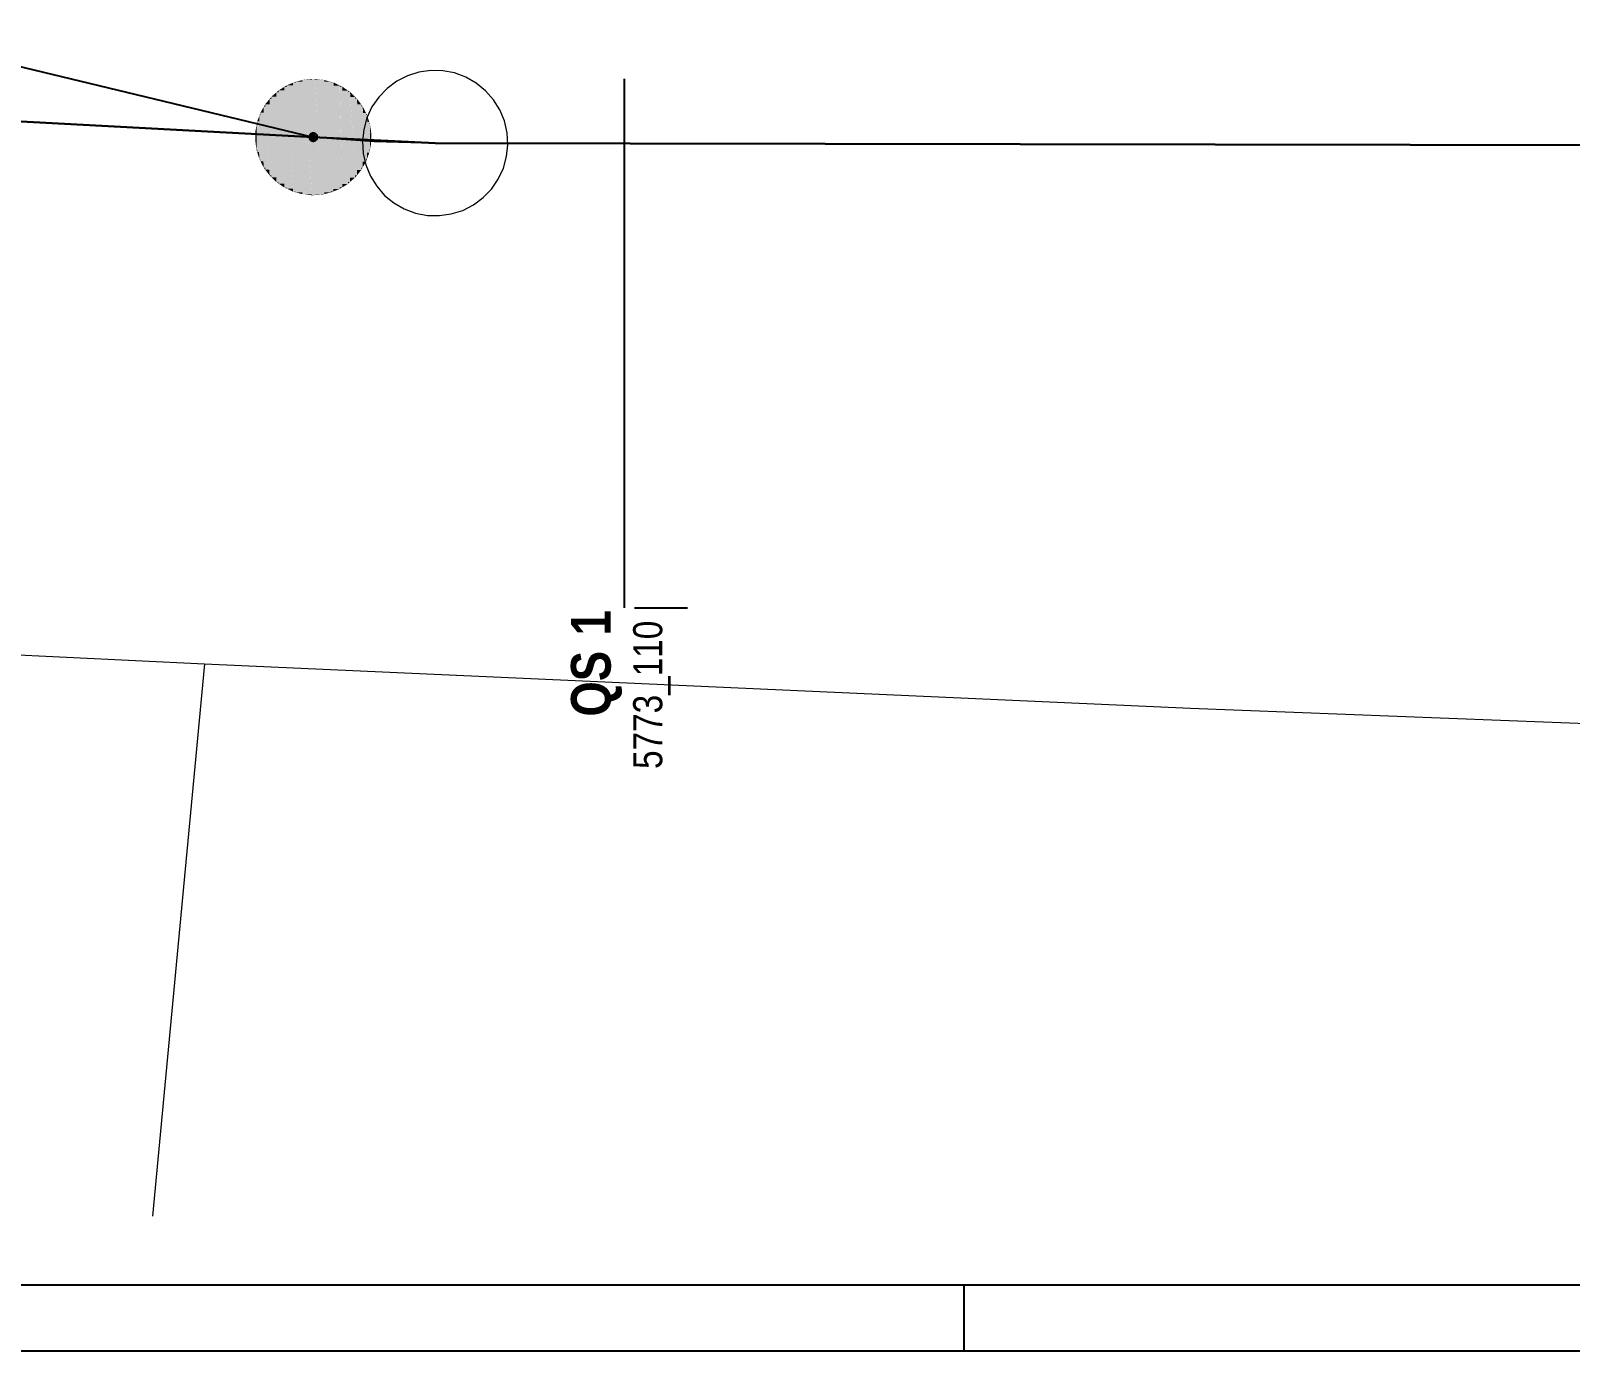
# Model space of a CAD drawing. Extents: x 885 to 2021, y 330 to 1122.
# Drawn here: x 1025.8 to 1142.2, y 362 to 461.8 of the extents above; entities that cross this region are included whole.
import ezdxf
from ezdxf.lldxf.tags import DXFTag

# ---------------------------------------------------------------- set-up
doc = ezdxf.new("R2010")
doc.units = 0
doc.layers.get('0').update_dxf_attribs({"lineweight": 18})
for name, color, linetype, lineweight in [('000 Kataster', 7, 'Continuous', 25), ('000-2 Kataster Parzellenpunkte', 7, 'Continuous', 25), ('000-3 Kataster Parzellengrenzen', 7, 'Continuous', 25), ('200 Schnittlinien', 7, 'Continuous', 25)]:
    doc.layers.add(name, color=color, linetype=linetype, lineweight=lineweight)
doc.layers.add('GP_Kopf', color=7, linetype='Continuous', lineweight=25, true_color=0xffff80)
doc.styles.get("Standard").update_dxf_attribs({"font": 'arial.ttf'})
tags = doc.linetypes.add('Strich 6_1mm', pattern=[0.35, 0.3, -0.05]).pattern_tags.tags
tags[6:7] = [DXFTag(74, 4), DXFTag(75, 0), DXFTag(340, '0'), DXFTag(46, 1.0), DXFTag(50, 0.0), DXFTag(44, 0.0), DXFTag(45, 0.0)]
tags[4:5] = [DXFTag(74, 4), DXFTag(75, 0), DXFTag(340, '0'), DXFTag(46, 1.0), DXFTag(50, 0.0), DXFTag(44, 0.0), DXFTag(45, 0.0)]
tags = doc.linetypes.add('Strichpunkt 6_2_2mm Schnitt', pattern=[0.5, 0.3, -0.1, 0, -0.1]).pattern_tags.tags
tags[10:11] = [DXFTag(74, 4), DXFTag(75, 0), DXFTag(340, '0'), DXFTag(46, 1.0), DXFTag(50, 0.0), DXFTag(44, 0.0), DXFTag(45, 0.0)]
tags[8:9] = [DXFTag(74, 4), DXFTag(75, 0), DXFTag(340, '0'), DXFTag(46, 1.0), DXFTag(50, 0.0), DXFTag(44, 0.0), DXFTag(45, 0.0)]
tags[6:7] = [DXFTag(74, 4), DXFTag(75, 0), DXFTag(340, '0'), DXFTag(46, 1.0), DXFTag(50, 0.0), DXFTag(44, 0.0), DXFTag(45, 0.0)]
tags[4:5] = [DXFTag(74, 4), DXFTag(75, 0), DXFTag(340, '0'), DXFTag(46, 1.0), DXFTag(50, 0.0), DXFTag(44, 0.0), DXFTag(45, 0.0)]

# ---------------------------------------------------------------- blocks, each defined once
blk = doc.blocks.new('Polygon-A0T8DHY5AL', base_point=(891.37, 366.97))
at = {"color": 0, "linetype": 'ByBlock', "lineweight": -2, "ltscale": 0.25}
blk.add_line((1931.37, 366.97), (891.37, 366.97), dxfattribs=at)
blk = doc.blocks.new('Polygon-A0T8DHY7AL', base_point=(886.37, 361.97))
at = {"color": 0, "linetype": 'ByBlock', "lineweight": -2, "ltscale": 0.25}
blk.add_line((1936.37, 361.97), (886.37, 361.97), dxfattribs=at)
blk = doc.blocks.new('Referenz-A0T8DHYUAL', base_point=(896.59, 372.19))
at = {"layer": '000 Kataster', "color": 0, "linetype": 'Strich 6_1mm', "lineweight": 13, "ltscale": 0.002197}
for p, q in [((1019.44, 460.45), (1047.15, 453.8)), ((1047.15, 453.8), (1056.37, 453.35)), ((1056.37, 453.35), (1586.81, 452.33))]:
    blk.add_line(p, q, dxfattribs=at)
at = {"layer": '000 Kataster', "color": 0, "linetype": 'Continuous', "lineweight": 13, "ltscale": 0.0169}
for p, q in [((1019.44, 460.45), (1047.15, 453.8)), ((1019.44, 460.45), (1047.15, 453.8)), ((1046.83, 453.88), (1046.82, 453.84)), ((1046.82, 453.84), (1046.82, 453.8)), ((1046.82, 453.8), (1046.82, 453.76)), ((1046.82, 453.76), (1046.83, 453.71)), ((1046.85, 453.93), (1046.83, 453.88)), ((1046.83, 453.71), (1046.85, 453.67)), ((1046.87, 453.96), (1046.85, 453.93)), ((1046.85, 453.67), (1046.87, 453.63)), ((1046.89, 454), (1046.87, 453.96)), ((1046.87, 453.63), (1046.89, 453.6)), ((1046.92, 454.03), (1046.89, 454)), ((1046.89, 453.6), (1046.92, 453.57)), ((1046.95, 454.06), (1046.92, 454.03)), ((1046.92, 453.57), (1046.95, 453.54)), ((1046.99, 454.08), (1046.95, 454.06)), ((1046.95, 453.54), (1046.99, 453.51)), ((1047.02, 454.1), (1046.99, 454.08)), ((1046.99, 453.51), (1047.02, 453.49)), ((1047.07, 454.12), (1047.02, 454.1)), ((1047.02, 453.49), (1047.07, 453.48)), ((1047.11, 454.13), (1047.07, 454.12)), ((1047.07, 453.48), (1047.11, 453.47)), ((1047.15, 454.13), (1047.11, 454.13)), ((1047.11, 453.47), (1047.15, 453.47)), ((1047.19, 454.13), (1047.15, 454.13)), ((1047.15, 453.8), (1051.75, 453.47)), ((1056.37, 453.35), (1047.15, 453.8)), ((1047.15, 453.47), (1047.19, 453.47)), ((1047.24, 454.12), (1047.19, 454.13)), ((1047.19, 453.47), (1047.24, 453.48)), ((1047.28, 454.1), (1047.24, 454.12)), ((1047.24, 453.48), (1047.28, 453.49)), ((1047.32, 454.08), (1047.28, 454.1)), ((1047.28, 453.49), (1047.32, 453.51)), ((1047.35, 454.06), (1047.32, 454.08)), ((1047.32, 453.51), (1047.35, 453.54)), ((1047.38, 454.03), (1047.35, 454.06)), ((1047.35, 453.54), (1047.38, 453.57)), ((1047.41, 454), (1047.38, 454.03)), ((1047.38, 453.57), (1047.41, 453.6)), ((1047.44, 453.96), (1047.41, 454)), ((1047.41, 453.6), (1047.44, 453.63)), ((1047.46, 453.93), (1047.44, 453.96)), ((1047.44, 453.63), (1047.46, 453.67)), ((1047.47, 453.88), (1047.46, 453.93)), ((1047.46, 453.67), (1047.47, 453.71)), ((1047.48, 453.84), (1047.47, 453.88)), ((1047.47, 453.71), (1047.48, 453.76)), ((1047.48, 453.8), (1047.48, 453.84)), ((1047.48, 453.76), (1047.48, 453.8)), ((1051.75, 453.47), (1056.37, 453.35)), ((1586.81, 452.33), (1056.37, 453.35)), ((996.12, 416.06), (1038.93, 413.95)), ((996.12, 416.06), (1038.93, 413.95)), ((1038.93, 413.95), (1035, 372.19)), ((1038.93, 413.95), (1035, 372.19)), ((1038.93, 413.95), (1113.51, 410.61)), ((1038.93, 413.95), (1113.51, 410.61)), ((1113.51, 410.61), (1188.1, 407.74)), ((1113.51, 410.61), (1188.1, 407.74))]:
    blk.add_line(p, q, dxfattribs=at)
at = {"layer": '000 Kataster', "color": 0, "linetype": 'Continuous', "lineweight": 0, "ltscale": 0.0169}
for points in [[(1045.15, 457.6), (1044.97, 457.6), (1045.15, 457.72)], [(1045.63, 457.72), (1045.15, 457.72), (1045.63, 457.91)], [(1045.61, 449.9), (1045.15, 449.9), (1045.15, 457.72)], [(1045.63, 449.67), (1045.63, 457.72), (1045.15, 457.72)], [(1045.82, 457.91), (1045.63, 457.91), (1045.82, 457.99)], [(1045.82, 449.67), (1045.63, 449.67), (1045.63, 457.91)], [(1045.82, 449.62), (1045.82, 457.91), (1045.63, 457.91)], [(1046.33, 457.99), (1045.82, 457.99), (1046.33, 458.11)], [(1046.32, 449.62), (1045.82, 449.62), (1045.82, 457.99)], [(1046.33, 449.48), (1046.33, 457.99), (1045.82, 457.99)], [(1046.53, 458.11), (1046.33, 458.11), (1046.53, 458.15)], [(1046.53, 449.48), (1046.33, 449.48), (1046.33, 458.11)], [(1046.53, 449.46), (1046.53, 458.11), (1046.33, 458.11)], [(1047.05, 458.15), (1046.53, 458.15), (1047.05, 458.19)], [(1047.04, 449.46), (1046.53, 449.46), (1046.53, 458.15)], [(1047.05, 449.4), (1047.05, 458.15), (1046.53, 458.15)], [(1047.25, 458.19), (1047.05, 458.19), (1047.25, 458.2)], [(1047.25, 449.41), (1047.05, 449.41), (1047.05, 458.19)], [(1047.25, 449.41), (1047.25, 458.19), (1047.05, 458.19)], [(1047.77, 449.44), (1047.25, 449.44), (1047.25, 458.2)], [(1047.77, 458.14), (1047.26, 458.14), (1047.25, 458.2)], [(1047.77, 449.44), (1047.77, 458.14), (1047.26, 458.14)], [(1047.98, 449.49), (1047.77, 449.49), (1047.77, 458.14)], [(1047.98, 458.12), (1047.77, 458.12), (1047.77, 458.14)], [(1047.98, 449.49), (1047.98, 458.12), (1047.77, 458.12)], [(1048.48, 449.61), (1047.98, 449.61), (1047.98, 458.12)], [(1048.48, 457.98), (1047.98, 457.98), (1047.98, 458.12)], [(1048.48, 449.61), (1048.48, 457.98), (1047.98, 457.98)], [(1048.68, 449.69), (1048.48, 449.69), (1048.48, 457.98)], [(1048.68, 457.93), (1048.48, 457.93), (1048.48, 457.98)], [(1048.68, 449.69), (1048.68, 457.93), (1048.48, 457.93)], [(1049.15, 449.88), (1048.68, 449.88), (1048.68, 457.93)], [(1049.15, 457.7), (1048.69, 457.7), (1048.68, 457.93)], [(1049.15, 449.88), (1049.15, 457.7), (1048.69, 457.7)], [(1049.34, 449.99), (1049.15, 449.99), (1049.15, 457.7)], [(1049.34, 457.62), (1049.16, 457.62), (1049.15, 457.7)], [(1043.85, 456.29), (1043.52, 456.29), (1043.85, 456.68)], [(1043.98, 456.68), (1043.85, 456.68), (1043.98, 456.85)], [(1043.98, 450.9), (1043.85, 450.9), (1043.85, 456.68)], [(1043.98, 450.76), (1043.98, 456.68), (1043.85, 456.68)], [(1044.37, 456.85), (1043.98, 456.85), (1044.37, 457.19)], [(1044.35, 450.76), (1043.98, 450.76), (1043.98, 456.85)], [(1044.37, 450.39), (1044.37, 456.85), (1043.98, 456.85)], [(1044.53, 457.19), (1044.37, 457.19), (1044.53, 457.33)], [(1044.53, 450.39), (1044.37, 450.39), (1044.37, 457.19)], [(1044.53, 450.28), (1044.53, 457.19), (1044.37, 457.19)], [(1044.97, 457.33), (1044.53, 457.33), (1044.97, 457.6)], [(1044.95, 450.28), (1044.53, 450.28), (1044.53, 457.33)], [(1044.97, 449.98), (1044.97, 457.33), (1044.53, 457.33)], [(1045.15, 449.98), (1044.97, 449.98), (1044.97, 457.6)], [(1045.15, 449.9), (1045.15, 457.6), (1044.97, 457.6)], [(1049.34, 449.99), (1049.34, 457.62), (1049.16, 457.62)], [(1049.77, 450.26), (1049.34, 450.26), (1049.34, 457.62)], [(1049.77, 457.32), (1049.35, 457.32), (1049.34, 457.62)], [(1049.77, 450.26), (1049.77, 457.32), (1049.35, 457.32)], [(1049.93, 450.41), (1049.77, 450.41), (1049.77, 457.32)], [(1049.93, 457.21), (1049.77, 457.21), (1049.77, 457.32)], [(1049.93, 450.41), (1049.93, 457.21), (1049.77, 457.21)], [(1050.32, 450.74), (1049.93, 450.74), (1049.93, 457.21)], [(1050.32, 456.84), (1049.96, 456.84), (1049.93, 457.21)], [(1050.32, 450.74), (1050.32, 456.84), (1049.96, 456.84)], [(1050.46, 450.91), (1050.32, 450.91), (1050.32, 456.84)], [(1050.46, 456.7), (1050.32, 456.7), (1050.32, 456.84)], [(1050.46, 450.91), (1050.46, 456.7), (1050.32, 456.7)], [(1050.78, 451.31), (1050.46, 451.31), (1050.46, 456.7)], [(1050.78, 456.27), (1050.48, 456.27), (1050.46, 456.7)], [(1043.08, 454.98), (1042.91, 454.98), (1043.08, 455.44)], [(1043.16, 455.44), (1043.08, 455.44), (1043.16, 455.66)], [(1043.16, 452.13), (1043.08, 452.13), (1043.08, 455.44)], [(1043.16, 451.96), (1043.16, 455.44), (1043.08, 455.44)], [(1043.41, 455.66), (1043.16, 455.66), (1043.41, 456.09)], [(1043.38, 451.96), (1043.16, 451.96), (1043.16, 455.66)], [(1043.41, 451.48), (1043.41, 455.66), (1043.16, 455.66)], [(1043.52, 456.09), (1043.41, 456.09), (1043.52, 456.29)], [(1043.52, 451.48), (1043.41, 451.48), (1043.41, 456.09)], [(1043.52, 451.33), (1043.52, 456.09), (1043.41, 456.09)], [(1043.82, 451.33), (1043.52, 451.33), (1043.52, 456.29)], [(1043.85, 450.9), (1043.85, 456.29), (1043.52, 456.29)], [(1050.78, 451.31), (1050.78, 456.27), (1050.48, 456.27)], [(1050.89, 451.5), (1050.78, 451.5), (1050.78, 456.27)], [(1050.89, 456.12), (1050.78, 456.12), (1050.78, 456.27)], [(1050.89, 451.5), (1050.89, 456.12), (1050.78, 456.12)], [(1051.14, 451.94), (1050.89, 451.94), (1050.89, 456.12)], [(1051.14, 455.63), (1050.92, 455.63), (1050.89, 456.12)], [(1051.14, 451.94), (1051.14, 455.63), (1050.92, 455.63)], [(1051.22, 452.16), (1051.14, 452.16), (1051.14, 455.63)], [(1051.22, 455.47), (1051.14, 455.47), (1051.14, 455.63)], [(1051.22, 452.16), (1051.22, 455.47), (1051.14, 455.47)], [(1051.39, 452.62), (1051.22, 452.62), (1051.22, 455.47)], [(1051.39, 454.94), (1051.25, 454.94), (1051.22, 455.47)], [(1042.78, 453.54), (1042.76, 453.54), (1042.78, 454.27)], [(1042.86, 454.27), (1042.78, 454.27), (1042.86, 454.71)], [(1042.83, 453.42), (1042.78, 453.42), (1042.78, 454.27)], [(1042.86, 452.82), (1042.86, 454.27), (1042.78, 454.27)], [(1042.91, 454.71), (1042.86, 454.71), (1042.91, 454.98)], [(1042.91, 452.82), (1042.86, 452.82), (1042.86, 454.71)], [(1042.91, 452.66), (1042.91, 454.71), (1042.86, 454.71)], [(1043.05, 452.66), (1042.91, 452.66), (1042.91, 454.98)], [(1043.08, 452.13), (1043.08, 454.98), (1042.91, 454.98)], [(1051.39, 452.62), (1051.39, 454.94), (1051.25, 454.94)], [(1051.44, 452.88), (1051.39, 452.88), (1051.39, 454.94)], [(1051.44, 454.78), (1051.39, 454.78), (1051.39, 454.94)], [(1051.44, 452.88), (1051.44, 454.78), (1051.39, 454.78)], [(1051.53, 453.33), (1051.44, 453.33), (1051.44, 454.78)], [(1051.53, 454.18), (1051.48, 454.18), (1051.44, 454.78)], [(1051.53, 453.33), (1051.53, 454.18), (1051.48, 454.18)], [(1051.54, 454.06), (1051.53, 454.06), (1051.53, 454.18)], [(1042.78, 453.42), (1042.78, 453.54), (1042.76, 453.54)], [(1042.86, 452.82), (1042.83, 453.42), (1042.78, 453.42)], [(1046.83, 453.83), (1046.82, 453.83), (1046.83, 453.87)], [(1046.82, 453.78), (1046.82, 453.78), (1046.82, 453.83)], [(1046.83, 453.77), (1046.82, 453.77), (1046.82, 453.83)], [(1046.83, 453.73), (1046.83, 453.83), (1046.82, 453.83)], [(1046.82, 453.77), (1046.82, 453.78), (1046.82, 453.78)], [(1046.83, 453.73), (1046.83, 453.77), (1046.82, 453.77)], [(1046.85, 453.89), (1046.83, 453.89), (1046.85, 453.92)], [(1046.83, 453.87), (1046.83, 453.87), (1046.83, 453.89)], [(1046.84, 453.71), (1046.83, 453.71), (1046.83, 453.89)], [(1046.85, 453.67), (1046.85, 453.89), (1046.83, 453.89)], [(1046.83, 453.73), (1046.83, 453.73), (1046.83, 453.87)], [(1046.83, 453.71), (1046.83, 453.87), (1046.83, 453.87)], [(1046.83, 453.71), (1046.83, 453.73), (1046.83, 453.73)], [(1046.85, 453.67), (1046.84, 453.71), (1046.83, 453.71)], [(1046.87, 453.94), (1046.85, 453.94), (1046.87, 453.97)], [(1046.85, 453.92), (1046.85, 453.92), (1046.85, 453.94)], [(1046.87, 453.66), (1046.85, 453.66), (1046.85, 453.94)], [(1046.87, 453.63), (1046.87, 453.94), (1046.85, 453.94)], [(1046.85, 453.67), (1046.85, 453.67), (1046.85, 453.92)], [(1046.85, 453.66), (1046.85, 453.92), (1046.85, 453.92)], [(1046.85, 453.66), (1046.85, 453.67), (1046.85, 453.67)], [(1046.87, 453.63), (1046.87, 453.66), (1046.85, 453.66)], [(1046.88, 453.97), (1046.87, 453.97), (1046.88, 453.99)], [(1046.88, 453.63), (1046.87, 453.63), (1046.87, 453.97)], [(1046.88, 453.61), (1046.88, 453.97), (1046.87, 453.97)], [(1046.88, 453.61), (1046.88, 453.63), (1046.87, 453.63)], [(1046.9, 453.99), (1046.88, 453.99), (1046.9, 454.02)], [(1046.9, 453.61), (1046.88, 453.61), (1046.88, 453.99)], [(1046.9, 453.58), (1046.9, 453.99), (1046.88, 453.99)], [(1046.9, 453.58), (1046.9, 453.61), (1046.88, 453.61)], [(1046.91, 454.02), (1046.9, 454.02), (1046.91, 454.03)], [(1046.91, 453.58), (1046.9, 453.58), (1046.9, 454.02)], [(1046.91, 453.57), (1046.91, 454.02), (1046.9, 454.02)], [(1046.91, 453.57), (1046.91, 453.58), (1046.9, 453.58)], [(1046.94, 454.03), (1046.91, 454.03), (1046.94, 454.05)], [(1046.94, 453.57), (1046.91, 453.57), (1046.91, 454.03)], [(1046.94, 453.54), (1046.94, 454.03), (1046.91, 454.03)], [(1046.94, 453.54), (1046.94, 453.57), (1046.91, 453.57)], [(1046.95, 454.05), (1046.94, 454.05), (1046.95, 454.06)], [(1046.95, 453.54), (1046.94, 453.54), (1046.94, 454.05)], [(1046.95, 453.54), (1046.95, 454.05), (1046.94, 454.05)], [(1046.95, 453.54), (1046.95, 453.54), (1046.94, 453.54)], [(1046.99, 454.06), (1046.95, 454.06), (1046.99, 454.08)], [(1046.99, 453.54), (1046.95, 453.54), (1046.95, 454.06)], [(1046.99, 453.51), (1046.99, 454.06), (1046.95, 454.06)], [(1046.99, 453.51), (1046.99, 453.54), (1046.95, 453.54)], [(1047, 454.08), (1046.99, 454.08), (1047, 454.09)], [(1047, 453.51), (1046.99, 453.51), (1046.99, 454.08)], [(1047, 453.51), (1047, 454.08), (1046.99, 454.08)], [(1047, 453.51), (1047, 453.51), (1046.99, 453.51)], [(1047.04, 454.09), (1047, 454.09), (1047.04, 454.11)], [(1047.04, 453.51), (1047, 453.51), (1047, 454.09)], [(1047.04, 453.49), (1047.04, 454.09), (1047, 454.09)], [(1047.04, 453.49), (1047.04, 453.51), (1047, 453.51)], [(1047.05, 453.49), (1047.04, 453.49), (1047.04, 454.11)], [(1047.05, 453.49), (1047.05, 454.11), (1047.04, 454.11)], [(1047.05, 454.11), (1047.04, 454.11), (1047.05, 454.11)], [(1047.05, 453.49), (1047.05, 453.49), (1047.04, 453.49)], [(1047.09, 454.11), (1047.05, 454.11), (1047.09, 454.12)], [(1047.09, 453.49), (1047.05, 453.49), (1047.05, 454.11)], [(1047.09, 453.48), (1047.09, 454.11), (1047.05, 454.11)], [(1047.09, 453.48), (1047.09, 453.49), (1047.05, 453.49)], [(1047.1, 454.12), (1047.09, 454.12), (1047.1, 454.13)], [(1047.1, 453.48), (1047.09, 453.48), (1047.09, 454.12)], [(1047.1, 453.47), (1047.1, 454.12), (1047.09, 454.12)], [(1047.1, 453.47), (1047.1, 453.48), (1047.09, 453.48)], [(1047.14, 453.47), (1047.1, 453.47), (1047.1, 454.13)], [(1047.14, 453.47), (1047.14, 454.13), (1047.1, 454.13)], [(1047.14, 454.13), (1047.1, 454.13), (1047.14, 454.13)], [(1047.14, 453.47), (1047.14, 453.47), (1047.1, 453.47)], [(1047.16, 453.47), (1047.14, 453.47), (1047.14, 454.13)], [(1047.16, 453.47), (1047.16, 454.13), (1047.14, 454.13)], [(1047.16, 454.13), (1047.14, 454.13), (1047.16, 454.13)], [(1047.14, 453.47), (1047.16, 453.47), (1047.14, 453.47)], [(1047.2, 453.47), (1047.16, 453.47), (1047.16, 454.13)], [(1047.2, 454.12), (1047.16, 454.12), (1047.16, 454.13)], [(1047.2, 453.47), (1047.2, 454.12), (1047.16, 454.12)], [(1047.16, 453.47), (1047.2, 453.47), (1047.16, 453.47)], [(1047.21, 453.48), (1047.2, 453.48), (1047.2, 454.12)], [(1047.21, 453.48), (1047.21, 454.12), (1047.2, 454.12)], [(1047.21, 454.12), (1047.2, 454.12), (1047.2, 454.12)], [(1047.2, 453.47), (1047.21, 453.48), (1047.2, 453.48)], [(1047.25, 453.48), (1047.21, 453.48), (1047.21, 454.12)], [(1047.25, 454.11), (1047.21, 454.11), (1047.21, 454.12)], [(1047.25, 453.48), (1047.25, 454.11), (1047.21, 454.11)], [(1047.21, 453.48), (1047.25, 453.48), (1047.21, 453.48)], [(1047.27, 453.49), (1047.25, 453.49), (1047.25, 454.11)], [(1047.27, 453.49), (1047.27, 454.11), (1047.25, 454.11)], [(1047.27, 454.11), (1047.25, 454.11), (1047.25, 454.11)], [(1047.25, 453.48), (1047.27, 453.49), (1047.25, 453.49)], [(1047.3, 453.51), (1047.27, 453.51), (1047.27, 454.11)], [(1047.3, 454.09), (1047.27, 454.09), (1047.27, 454.11)], [(1047.3, 453.51), (1047.3, 454.09), (1047.27, 454.09)], [(1047.27, 453.49), (1047.3, 453.51), (1047.27, 453.51)], [(1047.31, 453.51), (1047.3, 453.51), (1047.3, 454.09)], [(1047.31, 453.51), (1047.31, 454.09), (1047.3, 454.09)], [(1047.31, 454.09), (1047.3, 454.09), (1047.3, 454.09)], [(1047.3, 453.51), (1047.31, 453.51), (1047.3, 453.51)], [(1047.35, 453.53), (1047.31, 453.53), (1047.31, 454.09)], [(1047.35, 454.06), (1047.32, 454.06), (1047.31, 454.09)], [(1047.31, 453.51), (1047.35, 453.53), (1047.31, 453.53)], [(1047.35, 453.53), (1047.35, 454.06), (1047.32, 454.06)], [(1047.36, 453.54), (1047.35, 453.54), (1047.35, 454.06)], [(1047.36, 454.05), (1047.35, 454.05), (1047.35, 454.06)], [(1047.36, 453.54), (1047.36, 454.05), (1047.35, 454.05)], [(1047.35, 453.53), (1047.36, 453.54), (1047.35, 453.54)], [(1047.39, 453.57), (1047.36, 453.57), (1047.36, 454.05)], [(1047.39, 454.03), (1047.36, 454.03), (1047.36, 454.05)], [(1047.39, 453.57), (1047.39, 454.03), (1047.36, 454.03)], [(1047.36, 453.54), (1047.39, 453.57), (1047.36, 453.57)], [(1047.4, 453.58), (1047.39, 453.58), (1047.39, 454.03)], [(1047.4, 454.02), (1047.39, 454.02), (1047.39, 454.03)], [(1047.4, 453.58), (1047.4, 454.02), (1047.39, 454.02)], [(1047.39, 453.57), (1047.4, 453.58), (1047.39, 453.58)], [(1047.42, 453.61), (1047.4, 453.61), (1047.4, 454.02)], [(1047.42, 453.98), (1047.4, 453.98), (1047.4, 454.02)], [(1047.42, 453.61), (1047.42, 453.98), (1047.4, 453.98)], [(1047.4, 453.58), (1047.42, 453.61), (1047.4, 453.61)], [(1047.43, 453.63), (1047.42, 453.63), (1047.42, 453.98)], [(1047.43, 453.97), (1047.42, 453.97), (1047.42, 453.98)], [(1047.43, 453.63), (1047.43, 453.97), (1047.42, 453.97)], [(1047.42, 453.61), (1047.43, 453.63), (1047.42, 453.63)], [(1047.45, 453.66), (1047.43, 453.66), (1047.43, 453.97)], [(1047.45, 453.94), (1047.43, 453.94), (1047.43, 453.97)], [(1047.45, 453.66), (1047.45, 453.94), (1047.43, 453.94)], [(1047.43, 453.63), (1047.45, 453.66), (1047.43, 453.66)], [(1047.46, 453.68), (1047.45, 453.68), (1047.45, 453.94)], [(1047.46, 453.92), (1047.45, 453.92), (1047.45, 453.94)], [(1047.46, 453.68), (1047.46, 453.92), (1047.45, 453.92)], [(1047.45, 453.66), (1047.46, 453.68), (1047.45, 453.68)], [(1047.47, 453.71), (1047.46, 453.71), (1047.46, 453.92)], [(1047.47, 453.88), (1047.46, 453.88), (1047.46, 453.92)], [(1047.47, 453.71), (1047.47, 453.88), (1047.46, 453.88)], [(1047.46, 453.68), (1047.47, 453.71), (1047.46, 453.71)], [(1047.47, 453.73), (1047.47, 453.73), (1047.47, 453.88)], [(1047.47, 453.87), (1047.47, 453.87), (1047.47, 453.88)], [(1047.47, 453.73), (1047.47, 453.87), (1047.47, 453.87)], [(1047.48, 453.76), (1047.47, 453.76), (1047.47, 453.87)], [(1047.48, 453.83), (1047.48, 453.83), (1047.47, 453.87)], [(1047.47, 453.73), (1047.48, 453.76), (1047.47, 453.76)], [(1047.47, 453.71), (1047.47, 453.73), (1047.47, 453.73)], [(1047.48, 453.76), (1047.48, 453.83), (1047.48, 453.83)], [(1047.48, 453.82), (1047.48, 453.82), (1047.48, 453.83)], [(1047.48, 453.76), (1047.48, 453.82), (1047.48, 453.82)], [(1051.44, 452.88), (1051.53, 453.33), (1051.44, 453.33)], [(1051.53, 453.33), (1051.54, 454.06), (1051.53, 454.06)], [(1042.91, 452.66), (1042.91, 452.82), (1042.86, 452.82)], [(1043.08, 452.13), (1043.05, 452.66), (1042.91, 452.66)], [(1043.16, 451.96), (1043.16, 452.13), (1043.08, 452.13)], [(1043.41, 451.48), (1043.38, 451.96), (1043.16, 451.96)], [(1050.89, 451.5), (1051.14, 451.94), (1050.89, 451.94)], [(1051.14, 451.94), (1051.22, 452.16), (1051.14, 452.16)], [(1051.22, 452.16), (1051.39, 452.62), (1051.22, 452.62)], [(1051.39, 452.62), (1051.44, 452.88), (1051.39, 452.88)], [(1043.52, 451.33), (1043.52, 451.48), (1043.41, 451.48)], [(1043.85, 450.9), (1043.82, 451.33), (1043.52, 451.33)], [(1043.98, 450.76), (1043.98, 450.9), (1043.85, 450.9)], [(1044.37, 450.39), (1044.35, 450.76), (1043.98, 450.76)], [(1049.93, 450.41), (1050.32, 450.74), (1049.93, 450.74)], [(1050.32, 450.74), (1050.46, 450.91), (1050.32, 450.91)], [(1050.46, 450.91), (1050.78, 451.31), (1050.46, 451.31)], [(1050.78, 451.31), (1050.89, 451.5), (1050.78, 451.5)], [(1044.53, 450.28), (1044.53, 450.39), (1044.37, 450.39)], [(1044.97, 449.98), (1044.95, 450.28), (1044.53, 450.28)], [(1045.15, 449.9), (1045.15, 449.98), (1044.97, 449.98)], [(1045.63, 449.67), (1045.61, 449.9), (1045.15, 449.9)], [(1045.82, 449.62), (1045.82, 449.67), (1045.63, 449.67)], [(1046.33, 449.48), (1046.32, 449.62), (1045.82, 449.62)], [(1047.77, 449.44), (1047.98, 449.49), (1047.77, 449.49)], [(1047.98, 449.49), (1048.48, 449.61), (1047.98, 449.61)], [(1048.48, 449.61), (1048.68, 449.69), (1048.48, 449.69)], [(1048.68, 449.69), (1049.15, 449.88), (1048.68, 449.88)], [(1049.15, 449.88), (1049.34, 449.99), (1049.15, 449.99)], [(1049.34, 449.99), (1049.77, 450.26), (1049.34, 450.26)], [(1049.77, 450.26), (1049.93, 450.41), (1049.77, 450.41)], [(1046.53, 449.46), (1046.53, 449.48), (1046.33, 449.48)], [(1047.05, 449.4), (1047.04, 449.46), (1046.53, 449.46)], [(1047.05, 449.4), (1047.25, 449.41), (1047.05, 449.41)], [(1047.25, 449.41), (1047.77, 449.44), (1047.25, 449.44)]]:
    blk.add_solid(points, dxfattribs=at)
at = {"layer": '000-2 Kataster Parzellenpunkte', "color": 0, "linetype": 'Continuous', "lineweight": 13, "ltscale": 0.0169}
for p, q in [((1056.04, 458.84), (1055.14, 458.71)), ((1056.95, 458.82), (1056.04, 458.84)), ((1057.84, 458.65), (1056.95, 458.82)), ((1053.47, 458.03), (1052.74, 457.48)), ((1054.28, 458.44), (1053.47, 458.03)), ((1055.14, 458.71), (1054.28, 458.44)), ((1058.7, 458.34), (1057.84, 458.65)), ((1059.48, 457.88), (1058.7, 458.34)), ((1060.19, 457.31), (1059.48, 457.88)), ((1052.11, 456.83), (1051.59, 456.08)), ((1052.74, 457.48), (1052.11, 456.83)), ((1060.79, 456.63), (1060.19, 457.31)), ((1061.27, 455.86), (1060.79, 456.63)), ((1051.59, 456.08), (1051.21, 455.26)), ((1061.61, 455.02), (1061.27, 455.86)), ((1050.97, 454.38), (1050.87, 453.48)), ((1051.21, 455.26), (1050.97, 454.38)), ((1061.81, 454.13), (1061.61, 455.02)), ((1050.87, 453.48), (1050.92, 452.57)), ((1061.77, 452.32), (1061.87, 453.22)), ((1061.87, 453.22), (1061.81, 454.13)), ((1050.92, 452.57), (1051.13, 451.69)), ((1061.53, 451.44), (1061.77, 452.32)), ((1051.13, 451.69), (1051.47, 450.85)), ((1051.47, 450.85), (1051.95, 450.08)), ((1061.14, 450.62), (1061.53, 451.44)), ((1051.95, 450.08), (1052.55, 449.39)), ((1060, 449.22), (1060.63, 449.87)), ((1060.63, 449.87), (1061.14, 450.62)), ((1052.55, 449.39), (1053.25, 448.82)), ((1053.25, 448.82), (1054.04, 448.37)), ((1054.04, 448.37), (1054.89, 448.05)), ((1058.46, 448.26), (1059.27, 448.68)), ((1059.27, 448.68), (1060, 449.22)), ((1054.89, 448.05), (1055.79, 447.88)), ((1055.79, 447.88), (1056.69, 447.86)), ((1056.69, 447.86), (1057.59, 447.99)), ((1057.59, 447.99), (1058.46, 448.26))]:
    blk.add_line(p, q, dxfattribs=at)
at = {"layer": '000-3 Kataster Parzellengrenzen', "color": 0, "linetype": 'Continuous', "lineweight": -2, "ltscale": 0.0625}
for p, q in [((1047.15, 453.8), (896.59, 461.84)), ((896.59, 461.84), (1047.15, 453.8)), ((1019.44, 460.45), (1047.15, 453.8)), ((1019.44, 460.45), (1047.15, 453.8)), ((1047.15, 453.8), (1056.37, 453.35)), ((1056.37, 453.35), (1047.15, 453.8)), ((1056.37, 453.35), (1721.15, 452.07)), ((1721.15, 452.07), (1056.37, 453.35))]:
    blk.add_line(p, q, dxfattribs=at)
at = {"layer": '200 Schnittlinien', "color": 0, "linetype": 'Strichpunkt 6_2_2mm Schnitt', "lineweight": -2, "ltscale": 0.0625}
blk.add_line((1070.66, 458.2), (1070.66, 418.2), dxfattribs=at)
at = {"layer": '200 Schnittlinien', "color": 0, "lineweight": -2}
blk.add_line((1071.46, 418.2), (1075.46, 418.2), dxfattribs=at)
at = {"layer": '200 Schnittlinien', "color": 0, "linetype": 'Continuous', "lineweight": 13, "ltscale": 0.002197, "attachment_point": 1, "rotation": 90}
for s, insert, char_height in [('{\\fArial Narrow|b1|i0;1}', (1066.65, 416.11), 3), ('{\\fArial Narrow;5773_110}', (1071.35, 406.01), 2.2), ('{\\fArial Narrow|b1|i0;QS}', (1066.65, 409.97), 3)]:
    blk.add_mtext(s, dxfattribs=dict(at, insert=insert, char_height=char_height))

msp = doc.modelspace()

# ---------------------------------------------------------------- linework, layer by layer
at = {"layer": 'GP_Kopf', "ltscale": 0.25}
msp.add_line((1096.37, 366.97), (1096.37, 361.97), dxfattribs=at)

# ---------------------------------------------------------------- block references
at = {"color": 8, "lineweight": 25, "ltscale": 0.25, "true_color": 0x808080}
msp.add_blockref('Referenz-A0T8DHYUAL', (896.59, 372.19), dxfattribs=at)
at = {"layer": 'GP_Kopf', "ltscale": 0.25}
for name, p in [('Polygon-A0T8DHY7AL', (886.37, 361.97)), ('Polygon-A0T8DHY5AL', (891.37, 366.97))]:
    msp.add_blockref(name, p, dxfattribs=at)

doc.saveas('drawing.dxf')
